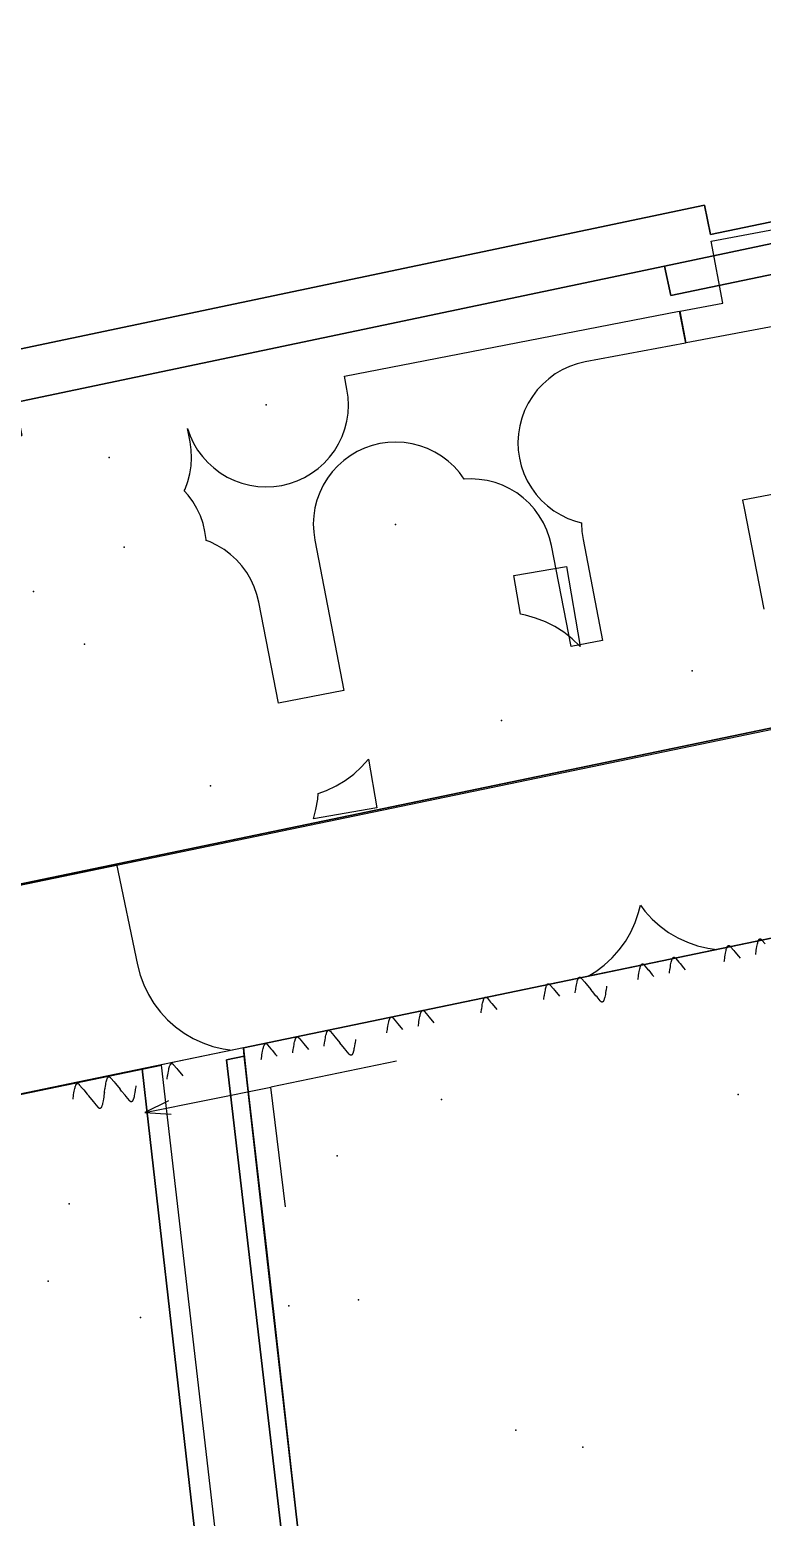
# Model space of a CAD drawing. Header units: metres. Extents: x 8858 to 9287, y -8974 to -8722.
# Drawn here: x 8986.8 to 9001.04, y -8770.59 to -8741.67 of the extents above; entities that cross this region are included whole.
import ezdxf

# ---------------------------------------------------------------- set-up
doc = ezdxf.new("R2010")
doc.units = ezdxf.units.M
for name, color, linetype in [('BENCH', 7, 'Continuous'), ('BOUNDARY', 7, 'Continuous'), ('CURB', 7, 'Continuous'), ('ELECTR_CABLE', 7, 'Continuous'), ('GRASS', 7, 'Continuous'), ('GROUND', 7, 'Continuous'), ('LOUNGER', 7, 'Continuous'), ('OVERHEAD_POWER_LINE', 7, 'Continuous'), ('ROAD', 7, 'Continuous'), ('SEWER', 7, 'Continuous'), ('SIDEWALK_PATH', 7, 'Continuous'), ('TREE', 7, 'Continuous')]:
    doc.layers.add(name, color=color, linetype=linetype)

msp = doc.modelspace()

# ---------------------------------------------------------------- linework, layer by layer
at = {"layer": 'BENCH'}
msp.add_point((9000.577, -8762.376), dxfattribs=at)
at = {"layer": 'BOUNDARY'}
msp.add_lwpolyline([(8890.214, -8867.683), (8868.224, -8766.299), (8880.504, -8765.823), (8879.83, -8758.826), (8877.441, -8748.757), (8908.505, -8741.67), (8911.147, -8753.203), (8924.867, -8752.75), (8941.254, -8750.539), (8941.928, -8753.75), (8940.375, -8754.076), (8941.082, -8757.438), (8960.582, -8753.342), (8960.71, -8753.949), (8965.826, -8752.862), (8965.701, -8752.267), (8980.239, -8749.213), (8980.36, -8749.789), (8985.458, -8748.774), (8985.326, -8748.144), (8999.917, -8745.079), (9000.038, -8745.653), (9005.117, -8744.598)], dxfattribs=at)
at = {"layer": 'CURB'}
for points in [[(8940.792, -8758.521), (8959.811, -8754.526), (8959.887, -8754.933), (8966.986, -8753.453), (8966.885, -8753.04), (8979.466, -8750.397), (8979.585, -8750.963), (8986.644, -8749.557), (8986.51, -8748.917), (8999.144, -8746.264), (8999.264, -8746.835), (9006.302, -8745.373), (9006.178, -8744.786), (9014.685, -8742.993)], [(8943.352, -8767.267), (9016.314, -8752.143)], [(8990.95, -8761.465), (9024.679, -8754.459)], [(8992.428, -8774.468), (8991.667, -8767.694), (8991.409, -8765.379), (8990.95, -8761.465)], [(8948.514, -8770.28), (8989.36, -8761.8)], [(8990.845, -8774.64), (8989.36, -8761.8)]]:
    msp.add_lwpolyline(points, dxfattribs=at)
at = {"layer": 'ELECTR_CABLE'}
for points in [[(8997.233, -8752.106), (8997.5, -8753.661), (8997.495, -8753.655), (8997.346, -8753.513), (8997.184, -8753.386), (8997.01, -8753.275), (8996.826, -8753.182), (8996.633, -8753.108), (8996.435, -8753.053), (8996.342, -8753.036), (8996.213, -8752.281)], [(8993.546, -8756.799), (8992.313, -8757.011), (8992.362, -8756.833), (8992.398, -8756.631), (8992.406, -8756.518), (8992.568, -8756.46), (8992.754, -8756.371), (8992.931, -8756.265), (8993.096, -8756.142), (8993.248, -8756.003), (8993.383, -8755.853)]]:
    msp.add_lwpolyline(points, close=True, dxfattribs=at)
for points in [[(9000.305, -8759.784), (9000.307, -8759.769), (9000.314, -8759.718), (9000.317, -8759.696), (9000.323, -8759.662), (9000.329, -8759.624), (9000.334, -8759.598), (9000.339, -8759.574), (9000.344, -8759.556), (9000.349, -8759.537), (9000.352, -8759.526), (9000.356, -8759.517), (9000.359, -8759.509), (9000.361, -8759.506), (9000.362, -8759.502), (9000.365, -8759.496), (9000.368, -8759.493), (9000.37, -8759.49), (9000.372, -8759.487), (9000.374, -8759.485), (9000.377, -8759.482), (9000.379, -8759.481), (9000.38, -8759.48), (9000.381, -8759.479), (9000.383, -8759.478), (9000.384, -8759.477), (9000.386, -8759.477), (9000.388, -8759.476), (9000.39, -8759.476), (9000.39, -8759.476), (9000.392, -8759.476), (9000.393, -8759.476), (9000.394, -8759.476), (9000.395, -8759.476), (9000.397, -8759.476), (9000.398, -8759.477), (9000.4, -8759.477), (9000.402, -8759.478), (9000.403, -8759.478), (9000.404, -8759.479), (9000.406, -8759.48), (9000.407, -8759.481), (9000.408, -8759.481), (9000.411, -8759.483), (9000.412, -8759.485), (9000.415, -8759.487), (9000.418, -8759.491), (9000.421, -8759.494), (9000.426, -8759.5), (9000.491, -8759.576), (9000.512, -8759.601), (9000.582, -8759.686), (9000.61, -8759.719)], [(9000.915, -8759.653), (9000.917, -8759.638), (9000.924, -8759.588), (9000.927, -8759.565), (9000.933, -8759.531), (9000.939, -8759.493), (9000.944, -8759.468), (9000.949, -8759.443), (9000.954, -8759.425), (9000.959, -8759.407), (9000.962, -8759.395), (9000.966, -8759.386), (9000.969, -8759.378), (9000.971, -8759.375), (9000.972, -8759.371), (9000.976, -8759.366), (9000.978, -8759.362), (9000.98, -8759.359), (9000.982, -8759.357), (9000.984, -8759.354), (9000.987, -8759.351), (9000.989, -8759.35), (9000.99, -8759.349), (9000.991, -8759.348), (9000.993, -8759.347), (9000.994, -8759.347), (9000.996, -8759.346), (9000.998, -8759.345), (9001, -8759.345), (9001, -8759.345), (9001.002, -8759.345), (9001.003, -8759.345), (9001.004, -8759.345), (9001.005, -8759.345), (9001.007, -8759.345), (9001.008, -8759.346), (9001.01, -8759.346), (9001.012, -8759.347), (9001.013, -8759.347), (9001.014, -8759.348), (9001.016, -8759.349), (9001.017, -8759.35), (9001.018, -8759.351), (9001.021, -8759.353), (9001.023, -8759.354), (9001.025, -8759.356), (9001.028, -8759.36), (9001.031, -8759.363), (9001.037, -8759.369), (9001.101, -8759.445)], [(8999.237, -8760.011), (8999.239, -8759.996), (8999.246, -8759.945), (8999.25, -8759.923), (8999.255, -8759.889), (8999.261, -8759.851), (8999.266, -8759.825), (8999.272, -8759.801), (8999.276, -8759.783), (8999.281, -8759.764), (8999.285, -8759.753), (8999.288, -8759.744), (8999.292, -8759.736), (8999.293, -8759.733), (8999.295, -8759.729), (8999.298, -8759.723), (8999.301, -8759.72), (8999.302, -8759.717), (8999.304, -8759.715), (8999.307, -8759.712), (8999.309, -8759.709), (8999.311, -8759.708), (8999.313, -8759.707), (8999.314, -8759.706), (8999.315, -8759.705), (8999.317, -8759.704), (8999.319, -8759.704), (8999.32, -8759.703), (8999.322, -8759.703), (8999.323, -8759.703), (8999.324, -8759.703), (8999.325, -8759.703), (8999.327, -8759.703), (8999.328, -8759.703), (8999.329, -8759.703), (8999.331, -8759.704), (8999.333, -8759.704), (8999.334, -8759.705), (8999.335, -8759.705), (8999.337, -8759.706), (8999.338, -8759.707), (8999.34, -8759.708), (8999.341, -8759.709), (8999.343, -8759.711), (8999.345, -8759.712), (8999.348, -8759.714), (8999.351, -8759.718), (8999.354, -8759.721), (8999.359, -8759.727), (8999.423, -8759.803), (8999.444, -8759.829), (8999.514, -8759.913), (8999.542, -8759.946)], [(8998.626, -8760.14), (8998.628, -8760.125), (8998.636, -8760.074), (8998.639, -8760.052), (8998.644, -8760.018), (8998.651, -8759.98), (8998.656, -8759.955), (8998.661, -8759.93), (8998.666, -8759.912), (8998.671, -8759.894), (8998.675, -8759.882), (8998.678, -8759.873), (8998.681, -8759.865), (8998.683, -8759.862), (8998.685, -8759.858), (8998.688, -8759.853), (8998.69, -8759.849), (8998.692, -8759.846), (8998.694, -8759.844), (8998.696, -8759.841), (8998.699, -8759.839), (8998.701, -8759.837), (8998.702, -8759.836), (8998.704, -8759.835), (8998.705, -8759.834), (8998.706, -8759.834), (8998.708, -8759.833), (8998.71, -8759.832), (8998.712, -8759.832), (8998.713, -8759.832), (8998.714, -8759.832), (8998.715, -8759.832), (8998.716, -8759.832), (8998.717, -8759.832), (8998.719, -8759.832), (8998.72, -8759.833), (8998.723, -8759.834), (8998.724, -8759.834), (8998.725, -8759.835), (8998.726, -8759.835), (8998.728, -8759.836), (8998.729, -8759.837), (8998.73, -8759.838), (8998.733, -8759.84), (8998.735, -8759.841), (8998.737, -8759.844), (8998.741, -8759.847), (8998.743, -8759.85), (8998.749, -8759.856), (8998.813, -8759.933), (8998.834, -8759.958), (8998.904, -8760.043), (8998.931, -8760.076)], [(8996.795, -8760.528), (8996.797, -8760.513), (8996.804, -8760.462), (8996.808, -8760.439), (8996.813, -8760.405), (8996.819, -8760.368), (8996.824, -8760.342), (8996.83, -8760.317), (8996.834, -8760.299), (8996.839, -8760.281), (8996.843, -8760.27), (8996.847, -8760.261), (8996.85, -8760.253), (8996.851, -8760.249), (8996.853, -8760.246), (8996.856, -8760.24), (8996.859, -8760.237), (8996.86, -8760.234), (8996.863, -8760.231), (8996.865, -8760.229), (8996.867, -8760.226), (8996.869, -8760.224), (8996.871, -8760.224), (8996.872, -8760.223), (8996.874, -8760.222), (8996.875, -8760.221), (8996.877, -8760.22), (8996.878, -8760.22), (8996.88, -8760.22), (8996.881, -8760.22), (8996.882, -8760.219), (8996.883, -8760.22), (8996.885, -8760.22), (8996.886, -8760.22), (8996.887, -8760.22), (8996.889, -8760.22), (8996.891, -8760.221), (8996.892, -8760.222), (8996.894, -8760.222), (8996.895, -8760.223), (8996.896, -8760.224), (8996.898, -8760.225), (8996.899, -8760.225), (8996.902, -8760.227), (8996.903, -8760.229), (8996.906, -8760.231), (8996.909, -8760.235), (8996.912, -8760.238), (8996.917, -8760.244), (8996.981, -8760.32), (8997.002, -8760.346), (8997.073, -8760.43), (8997.1, -8760.463)], [(8997.405, -8760.399), (8997.407, -8760.383), (8997.415, -8760.333), (8997.418, -8760.31), (8997.423, -8760.276), (8997.43, -8760.239), (8997.435, -8760.213), (8997.44, -8760.188), (8997.445, -8760.17), (8997.45, -8760.152), (8997.454, -8760.141), (8997.457, -8760.132), (8997.46, -8760.124), (8997.462, -8760.12), (8997.464, -8760.117), (8997.467, -8760.111), (8997.469, -8760.107), (8997.471, -8760.105), (8997.473, -8760.102), (8997.475, -8760.1), (8997.478, -8760.097), (8997.48, -8760.095), (8997.481, -8760.094), (8997.483, -8760.093), (8997.484, -8760.093), (8997.485, -8760.092), (8997.487, -8760.091), (8997.489, -8760.091), (8997.491, -8760.09), (8997.492, -8760.09), (8997.493, -8760.09), (8997.494, -8760.09), (8997.495, -8760.09), (8997.496, -8760.091), (8997.498, -8760.091), (8997.5, -8760.091), (8997.502, -8760.092), (8997.503, -8760.092), (8997.504, -8760.093), (8997.505, -8760.094), (8997.507, -8760.095), (8997.508, -8760.095), (8997.509, -8760.096), (8997.512, -8760.098), (8997.514, -8760.1), (8997.516, -8760.102), (8997.52, -8760.105), (8997.522, -8760.109), (8997.528, -8760.115), (8997.592, -8760.191), (8997.613, -8760.216), (8997.683, -8760.301), (8997.71, -8760.334)], [(8998.016, -8760.269), (8998.014, -8760.284), (8998.006, -8760.335), (8998.003, -8760.358), (8997.997, -8760.392), (8997.991, -8760.429), (8997.986, -8760.455), (8997.981, -8760.48), (8997.976, -8760.498), (8997.971, -8760.516), (8997.967, -8760.527), (8997.964, -8760.536), (8997.961, -8760.544), (8997.959, -8760.548), (8997.957, -8760.551), (8997.954, -8760.557), (8997.952, -8760.56), (8997.95, -8760.563), (8997.948, -8760.566), (8997.946, -8760.568), (8997.943, -8760.571), (8997.941, -8760.573), (8997.94, -8760.574), (8997.938, -8760.574), (8997.937, -8760.575), (8997.936, -8760.576), (8997.934, -8760.577), (8997.932, -8760.577), (8997.93, -8760.577), (8997.929, -8760.578), (8997.928, -8760.578), (8997.927, -8760.578), (8997.926, -8760.578), (8997.925, -8760.577), (8997.923, -8760.577), (8997.921, -8760.577), (8997.919, -8760.576), (8997.918, -8760.575), (8997.917, -8760.575), (8997.916, -8760.574), (8997.914, -8760.573), (8997.913, -8760.573), (8997.912, -8760.572), (8997.909, -8760.57), (8997.907, -8760.568), (8997.905, -8760.566), (8997.901, -8760.563), (8997.898, -8760.559), (8997.893, -8760.553), (8997.829, -8760.477), (8997.808, -8760.452), (8997.738, -8760.367), (8997.71, -8760.334)], [(8995.574, -8760.786), (8995.576, -8760.771), (8995.583, -8760.72), (8995.587, -8760.698), (8995.592, -8760.664), (8995.598, -8760.626), (8995.603, -8760.6), (8995.609, -8760.576), (8995.613, -8760.558), (8995.619, -8760.539), (8995.622, -8760.528), (8995.626, -8760.519), (8995.629, -8760.511), (8995.63, -8760.508), (8995.632, -8760.504), (8995.635, -8760.499), (8995.638, -8760.495), (8995.639, -8760.492), (8995.642, -8760.49), (8995.644, -8760.487), (8995.646, -8760.484), (8995.648, -8760.483), (8995.65, -8760.482), (8995.651, -8760.481), (8995.653, -8760.48), (8995.654, -8760.48), (8995.656, -8760.479), (8995.658, -8760.478), (8995.659, -8760.478), (8995.66, -8760.478), (8995.661, -8760.478), (8995.663, -8760.478), (8995.664, -8760.478), (8995.665, -8760.478), (8995.666, -8760.478), (8995.668, -8760.479), (8995.67, -8760.479), (8995.672, -8760.48), (8995.673, -8760.481), (8995.674, -8760.481), (8995.675, -8760.482), (8995.677, -8760.483), (8995.678, -8760.484), (8995.681, -8760.486), (8995.682, -8760.487), (8995.685, -8760.49), (8995.688, -8760.493), (8995.691, -8760.496), (8995.696, -8760.502), (8995.76, -8760.578), (8995.781, -8760.604), (8995.852, -8760.688), (8995.879, -8760.722)], [(8993.742, -8761.174), (8993.744, -8761.159), (8993.752, -8761.108), (8993.755, -8761.085), (8993.761, -8761.051), (8993.767, -8761.014), (8993.772, -8760.988), (8993.777, -8760.963), (8993.782, -8760.945), (8993.787, -8760.927), (8993.791, -8760.916), (8993.794, -8760.907), (8993.798, -8760.899), (8993.799, -8760.895), (8993.801, -8760.892), (8993.804, -8760.886), (8993.806, -8760.883), (8993.808, -8760.88), (8993.81, -8760.877), (8993.812, -8760.875), (8993.815, -8760.872), (8993.817, -8760.87), (8993.818, -8760.869), (8993.82, -8760.869), (8993.821, -8760.868), (8993.822, -8760.867), (8993.824, -8760.866), (8993.826, -8760.866), (8993.828, -8760.866), (8993.829, -8760.865), (8993.83, -8760.865), (8993.831, -8760.865), (8993.832, -8760.865), (8993.833, -8760.866), (8993.835, -8760.866), (8993.837, -8760.866), (8993.839, -8760.867), (8993.84, -8760.868), (8993.841, -8760.868), (8993.842, -8760.869), (8993.844, -8760.87), (8993.845, -8760.87), (8993.846, -8760.871), (8993.849, -8760.873), (8993.851, -8760.875), (8993.853, -8760.877), (8993.857, -8760.88), (8993.86, -8760.884), (8993.865, -8760.89), (8993.929, -8760.966), (8993.95, -8760.992), (8994.02, -8761.076), (8994.048, -8761.109)], [(8994.353, -8761.044), (8994.355, -8761.029), (8994.362, -8760.979), (8994.366, -8760.956), (8994.371, -8760.922), (8994.378, -8760.884), (8994.382, -8760.859), (8994.388, -8760.834), (8994.392, -8760.816), (8994.398, -8760.798), (8994.401, -8760.787), (8994.405, -8760.777), (8994.408, -8760.769), (8994.41, -8760.766), (8994.411, -8760.763), (8994.414, -8760.757), (8994.417, -8760.753), (8994.418, -8760.751), (8994.421, -8760.748), (8994.423, -8760.746), (8994.426, -8760.743), (8994.427, -8760.741), (8994.429, -8760.74), (8994.43, -8760.739), (8994.432, -8760.739), (8994.433, -8760.738), (8994.435, -8760.737), (8994.437, -8760.737), (8994.439, -8760.736), (8994.439, -8760.736), (8994.44, -8760.736), (8994.442, -8760.736), (8994.443, -8760.736), (8994.444, -8760.736), (8994.445, -8760.737), (8994.447, -8760.737), (8994.449, -8760.738), (8994.451, -8760.738), (8994.452, -8760.739), (8994.453, -8760.74), (8994.455, -8760.74), (8994.456, -8760.741), (8994.457, -8760.742), (8994.46, -8760.744), (8994.461, -8760.746), (8994.464, -8760.748), (8994.467, -8760.751), (8994.47, -8760.754), (8994.475, -8760.761), (8994.54, -8760.837), (8994.56, -8760.862), (8994.631, -8760.947), (8994.658, -8760.98)], [(8992.521, -8761.432), (8992.524, -8761.417), (8992.531, -8761.366), (8992.534, -8761.344), (8992.54, -8761.31), (8992.546, -8761.272), (8992.551, -8761.246), (8992.556, -8761.222), (8992.561, -8761.204), (8992.566, -8761.185), (8992.57, -8761.174), (8992.573, -8761.165), (8992.577, -8761.157), (8992.578, -8761.154), (8992.58, -8761.15), (8992.583, -8761.144), (8992.585, -8761.141), (8992.587, -8761.138), (8992.589, -8761.136), (8992.591, -8761.133), (8992.594, -8761.13), (8992.596, -8761.129), (8992.597, -8761.128), (8992.599, -8761.127), (8992.6, -8761.126), (8992.601, -8761.126), (8992.603, -8761.125), (8992.605, -8761.124), (8992.607, -8761.124), (8992.608, -8761.124), (8992.609, -8761.124), (8992.61, -8761.124), (8992.611, -8761.124), (8992.613, -8761.124), (8992.614, -8761.124), (8992.616, -8761.125), (8992.618, -8761.125), (8992.619, -8761.126), (8992.62, -8761.126), (8992.622, -8761.127), (8992.623, -8761.128), (8992.624, -8761.129), (8992.626, -8761.13), (8992.628, -8761.132), (8992.63, -8761.133), (8992.633, -8761.135), (8992.636, -8761.139), (8992.639, -8761.142), (8992.644, -8761.148), (8992.708, -8761.224), (8992.729, -8761.25), (8992.799, -8761.334), (8992.827, -8761.367)], [(8991.3, -8761.69), (8991.303, -8761.675), (8991.31, -8761.625), (8991.313, -8761.602), (8991.319, -8761.568), (8991.325, -8761.53), (8991.33, -8761.505), (8991.335, -8761.48), (8991.34, -8761.462), (8991.345, -8761.444), (8991.349, -8761.433), (8991.352, -8761.423), (8991.356, -8761.415), (8991.357, -8761.412), (8991.359, -8761.409), (8991.362, -8761.403), (8991.364, -8761.399), (8991.366, -8761.397), (8991.368, -8761.394), (8991.37, -8761.391), (8991.373, -8761.389), (8991.375, -8761.387), (8991.376, -8761.386), (8991.378, -8761.385), (8991.379, -8761.384), (8991.38, -8761.384), (8991.382, -8761.383), (8991.384, -8761.383), (8991.386, -8761.382), (8991.387, -8761.382), (8991.388, -8761.382), (8991.389, -8761.382), (8991.39, -8761.382), (8991.392, -8761.382), (8991.393, -8761.383), (8991.395, -8761.383), (8991.397, -8761.384), (8991.398, -8761.384), (8991.399, -8761.385), (8991.401, -8761.385), (8991.402, -8761.386), (8991.403, -8761.387), (8991.405, -8761.388), (8991.407, -8761.39), (8991.409, -8761.391), (8991.412, -8761.394), (8991.415, -8761.397), (8991.418, -8761.4), (8991.423, -8761.407), (8991.487, -8761.483), (8991.508, -8761.508), (8991.578, -8761.593), (8991.606, -8761.626)], [(8991.911, -8761.561), (8991.913, -8761.546), (8991.92, -8761.495), (8991.924, -8761.473), (8991.929, -8761.439), (8991.936, -8761.401), (8991.941, -8761.376), (8991.946, -8761.351), (8991.95, -8761.333), (8991.956, -8761.315), (8991.959, -8761.303), (8991.963, -8761.294), (8991.966, -8761.286), (8991.968, -8761.283), (8991.969, -8761.279), (8991.972, -8761.274), (8991.975, -8761.27), (8991.977, -8761.267), (8991.979, -8761.265), (8991.981, -8761.262), (8991.984, -8761.26), (8991.986, -8761.258), (8991.987, -8761.257), (8991.988, -8761.256), (8991.99, -8761.255), (8991.991, -8761.255), (8991.993, -8761.254), (8991.995, -8761.253), (8991.997, -8761.253), (8991.997, -8761.253), (8991.999, -8761.253), (8992, -8761.253), (8992.001, -8761.253), (8992.002, -8761.253), (8992.004, -8761.253), (8992.005, -8761.254), (8992.007, -8761.255), (8992.009, -8761.255), (8992.01, -8761.256), (8992.011, -8761.256), (8992.013, -8761.257), (8992.014, -8761.258), (8992.015, -8761.259), (8992.018, -8761.261), (8992.019, -8761.262), (8992.022, -8761.265), (8992.025, -8761.268), (8992.028, -8761.271), (8992.033, -8761.277), (8992.098, -8761.354), (8992.119, -8761.379), (8992.189, -8761.464), (8992.216, -8761.497)], [(8993.132, -8761.303), (8993.13, -8761.318), (8993.122, -8761.369), (8993.119, -8761.391), (8993.114, -8761.425), (8993.107, -8761.463), (8993.102, -8761.488), (8993.097, -8761.513), (8993.092, -8761.531), (8993.087, -8761.549), (8993.083, -8761.561), (8993.08, -8761.57), (8993.077, -8761.578), (8993.075, -8761.581), (8993.073, -8761.585), (8993.07, -8761.59), (8993.068, -8761.594), (8993.066, -8761.597), (8993.064, -8761.599), (8993.062, -8761.602), (8993.059, -8761.605), (8993.057, -8761.606), (8993.056, -8761.607), (8993.055, -8761.608), (8993.053, -8761.609), (8993.052, -8761.609), (8993.05, -8761.61), (8993.048, -8761.611), (8993.046, -8761.611), (8993.045, -8761.611), (8993.044, -8761.611), (8993.043, -8761.611), (8993.042, -8761.611), (8993.041, -8761.611), (8993.039, -8761.611), (8993.038, -8761.61), (8993.035, -8761.609), (8993.034, -8761.609), (8993.033, -8761.608), (8993.032, -8761.608), (8993.03, -8761.607), (8993.029, -8761.606), (8993.028, -8761.605), (8993.025, -8761.603), (8993.023, -8761.602), (8993.021, -8761.599), (8993.017, -8761.596), (8993.015, -8761.593), (8993.009, -8761.587), (8992.945, -8761.51), (8992.924, -8761.485), (8992.854, -8761.401), (8992.827, -8761.367)], [(8989.469, -8762.078), (8989.471, -8762.063), (8989.478, -8762.012), (8989.482, -8761.99), (8989.487, -8761.956), (8989.494, -8761.918), (8989.499, -8761.892), (8989.504, -8761.868), (8989.508, -8761.85), (8989.514, -8761.831), (8989.517, -8761.82), (8989.521, -8761.811), (8989.524, -8761.803), (8989.526, -8761.8), (8989.527, -8761.796), (8989.531, -8761.79), (8989.533, -8761.787), (8989.535, -8761.784), (8989.537, -8761.781), (8989.539, -8761.779), (8989.542, -8761.776), (8989.544, -8761.775), (8989.545, -8761.774), (8989.546, -8761.773), (8989.548, -8761.772), (8989.549, -8761.771), (8989.551, -8761.771), (8989.553, -8761.77), (8989.555, -8761.77), (8989.555, -8761.77), (8989.557, -8761.77), (8989.558, -8761.77), (8989.559, -8761.77), (8989.56, -8761.77), (8989.562, -8761.77), (8989.563, -8761.771), (8989.565, -8761.771), (8989.567, -8761.772), (8989.568, -8761.772), (8989.569, -8761.773), (8989.571, -8761.774), (8989.572, -8761.775), (8989.573, -8761.776), (8989.576, -8761.778), (8989.577, -8761.779), (8989.58, -8761.781), (8989.583, -8761.785), (8989.586, -8761.788), (8989.591, -8761.794), (8989.656, -8761.87), (8989.677, -8761.896), (8989.747, -8761.98), (8989.774, -8762.013)], [(8988.248, -8762.336), (8988.25, -8762.321), (8988.257, -8762.271), (8988.261, -8762.248), (8988.266, -8762.214), (8988.273, -8762.176), (8988.278, -8762.151), (8988.283, -8762.126), (8988.287, -8762.108), (8988.293, -8762.09), (8988.296, -8762.079), (8988.3, -8762.069), (8988.303, -8762.061), (8988.305, -8762.058), (8988.306, -8762.055), (8988.31, -8762.049), (8988.312, -8762.045), (8988.314, -8762.043), (8988.316, -8762.04), (8988.318, -8762.037), (8988.321, -8762.035), (8988.323, -8762.033), (8988.324, -8762.032), (8988.325, -8762.031), (8988.327, -8762.03), (8988.328, -8762.03), (8988.33, -8762.029), (8988.332, -8762.029), (8988.334, -8762.028), (8988.334, -8762.028), (8988.336, -8762.028), (8988.337, -8762.028), (8988.338, -8762.028), (8988.339, -8762.028), (8988.341, -8762.029), (8988.342, -8762.029), (8988.344, -8762.03), (8988.346, -8762.03), (8988.347, -8762.031), (8988.348, -8762.031), (8988.35, -8762.032), (8988.351, -8762.033), (8988.352, -8762.034), (8988.355, -8762.036), (8988.357, -8762.037), (8988.359, -8762.04), (8988.362, -8762.043), (8988.365, -8762.046), (8988.371, -8762.053), (8988.435, -8762.129), (8988.456, -8762.154), (8988.526, -8762.239), (8988.553, -8762.272)], [(8987.638, -8762.465), (8987.64, -8762.45), (8987.647, -8762.4), (8987.65, -8762.377), (8987.656, -8762.343), (8987.662, -8762.305), (8987.667, -8762.28), (8987.672, -8762.255), (8987.677, -8762.237), (8987.682, -8762.219), (8987.686, -8762.208), (8987.689, -8762.199), (8987.693, -8762.19), (8987.694, -8762.187), (8987.696, -8762.184), (8987.699, -8762.178), (8987.701, -8762.174), (8987.703, -8762.172), (8987.705, -8762.169), (8987.707, -8762.167), (8987.71, -8762.164), (8987.712, -8762.162), (8987.713, -8762.161), (8987.715, -8762.16), (8987.716, -8762.16), (8987.718, -8762.159), (8987.72, -8762.158), (8987.721, -8762.158), (8987.723, -8762.157), (8987.724, -8762.157), (8987.725, -8762.157), (8987.726, -8762.157), (8987.727, -8762.157), (8987.729, -8762.157), (8987.73, -8762.158), (8987.732, -8762.158), (8987.734, -8762.159), (8987.735, -8762.159), (8987.736, -8762.16), (8987.738, -8762.161), (8987.739, -8762.161), (8987.741, -8762.162), (8987.742, -8762.163), (8987.744, -8762.165), (8987.746, -8762.167), (8987.749, -8762.169), (8987.752, -8762.172), (8987.755, -8762.175), (8987.76, -8762.182), (8987.824, -8762.258), (8987.845, -8762.283), (8987.915, -8762.368), (8987.943, -8762.401)], [(8988.248, -8762.336), (8988.246, -8762.351), (8988.239, -8762.402), (8988.235, -8762.425), (8988.23, -8762.459), (8988.223, -8762.496), (8988.218, -8762.522), (8988.213, -8762.547), (8988.209, -8762.565), (8988.203, -8762.583), (8988.2, -8762.594), (8988.196, -8762.603), (8988.193, -8762.611), (8988.191, -8762.615), (8988.19, -8762.618), (8988.186, -8762.624), (8988.184, -8762.627), (8988.182, -8762.63), (8988.18, -8762.633), (8988.178, -8762.635), (8988.175, -8762.638), (8988.173, -8762.64), (8988.172, -8762.641), (8988.171, -8762.641), (8988.169, -8762.642), (8988.168, -8762.643), (8988.166, -8762.644), (8988.164, -8762.644), (8988.162, -8762.644), (8988.162, -8762.644), (8988.16, -8762.645), (8988.159, -8762.645), (8988.158, -8762.644), (8988.157, -8762.644), (8988.155, -8762.644), (8988.154, -8762.644), (8988.152, -8762.643), (8988.15, -8762.642), (8988.149, -8762.642), (8988.148, -8762.641), (8988.146, -8762.64), (8988.145, -8762.639), (8988.144, -8762.639), (8988.141, -8762.637), (8988.139, -8762.635), (8988.137, -8762.633), (8988.134, -8762.63), (8988.131, -8762.626), (8988.125, -8762.62), (8988.061, -8762.544), (8988.04, -8762.518), (8987.97, -8762.434), (8987.943, -8762.401)], [(8988.858, -8762.207), (8988.856, -8762.222), (8988.849, -8762.273), (8988.846, -8762.295), (8988.84, -8762.33), (8988.834, -8762.367), (8988.829, -8762.393), (8988.824, -8762.418), (8988.819, -8762.436), (8988.814, -8762.454), (8988.81, -8762.465), (8988.807, -8762.474), (8988.803, -8762.482), (8988.802, -8762.485), (8988.8, -8762.489), (8988.797, -8762.495), (8988.795, -8762.498), (8988.793, -8762.501), (8988.791, -8762.504), (8988.789, -8762.506), (8988.786, -8762.509), (8988.784, -8762.51), (8988.783, -8762.511), (8988.781, -8762.512), (8988.78, -8762.513), (8988.778, -8762.514), (8988.776, -8762.514), (8988.775, -8762.515), (8988.773, -8762.515), (8988.772, -8762.515), (8988.771, -8762.515), (8988.77, -8762.515), (8988.769, -8762.515), (8988.767, -8762.515), (8988.766, -8762.515), (8988.764, -8762.514), (8988.762, -8762.514), (8988.761, -8762.513), (8988.76, -8762.513), (8988.758, -8762.512), (8988.757, -8762.511), (8988.755, -8762.51), (8988.754, -8762.51), (8988.752, -8762.507), (8988.75, -8762.506), (8988.747, -8762.504), (8988.744, -8762.5), (8988.741, -8762.497), (8988.736, -8762.491), (8988.672, -8762.415), (8988.651, -8762.389), (8988.581, -8762.305), (8988.553, -8762.272)], [(8991.771, -8764.554), (8991.483, -8762.232)]]:
    msp.add_lwpolyline(points, dxfattribs=at)
at = {"layer": 'GRASS'}
for points in [[(8979.585, -8750.963), (8979.466, -8750.397), (8966.885, -8753.04), (8967.01, -8753.633), (8959.94, -8755.135), (8959.811, -8754.526), (8940.792, -8758.521), (8943.229, -8766.823), (8943.359, -8767.266), (9015.892, -8752.199), (9015.664, -8751.205), (9013.831, -8743.179), (9006.178, -8744.786), (9006.302, -8745.373), (8999.264, -8746.835), (8999.144, -8746.264), (8986.51, -8748.917), (8986.644, -8749.557)], [(9006.302, -8745.373), (9006.178, -8744.786), (8999.144, -8746.264), (8999.264, -8746.835)]]:
    msp.add_lwpolyline(points, close=True, dxfattribs=at)
for points in [[(9023.617, -8754.68), (8990.95, -8761.465), (8991.053, -8762.372), (8992.428, -8774.468), (8998.073, -8773.708), (8998.173, -8773.704), (8998.271, -8773.72), (8998.363, -8773.755), (8998.447, -8773.809), (8998.52, -8773.877), (8998.576, -8773.958), (8998.616, -8774.049), (8998.637, -8774.146), (9000.232, -8788.122), (9000.215, -8788.32), (9000.127, -8788.49), (8999.982, -8788.614), (8999.793, -8788.676), (8994.164, -8789.332), (9003.91, -8804.337)], [(8990.442, -8774.705), (8989.108, -8762.963), (8988.984, -8761.874), (8948.514, -8770.28), (8946.763, -8770.644)]]:
    msp.add_lwpolyline(points, dxfattribs=at)
at = {"layer": 'GROUND'}
msp.add_lwpolyline([(9014.893, -8752.406), (8944.262, -8767.078), (8943.359, -8767.266), (8943.229, -8766.823), (8940.792, -8758.521), (8959.811, -8754.526), (8966.885, -8753.04), (8979.466, -8750.397), (8986.51, -8748.917), (8999.144, -8746.264), (9006.178, -8744.786), (9013.831, -8743.179), (9015.664, -8751.205), (9015.892, -8752.199)], close=True, dxfattribs=at)
for points in [[(9003.91, -8804.337), (8994.164, -8789.332), (8999.793, -8788.676), (8999.982, -8788.614), (9000.127, -8788.49), (9000.215, -8788.32), (9000.232, -8788.122), (8998.637, -8774.146), (8998.616, -8774.049), (8998.576, -8773.958), (8998.52, -8773.877), (8998.447, -8773.809), (8998.363, -8773.755), (8998.271, -8773.72), (8998.173, -8773.704), (8998.073, -8773.708), (8992.425, -8774.446), (8991.053, -8762.372), (8990.969, -8761.626), (8990.95, -8761.465), (8991.844, -8761.28), (9023.617, -8754.68)], [(8944.489, -8771.116), (8948.514, -8770.28), (8987.911, -8762.097), (8988.984, -8761.874), (8989.108, -8762.963), (8990.442, -8774.705)]]:
    msp.add_lwpolyline(points, dxfattribs=at)
at = {"layer": 'LOUNGER'}
msp.add_point((8993.193, -8766.363), dxfattribs=at)
at = {"layer": 'OVERHEAD_POWER_LINE'}
for points in [[(8993.931, -8761.722), (8991.483, -8762.232)], [(8989.032, -8762.722), (8991.483, -8762.232)], [(8989.495, -8762.493), (8989.032, -8762.722)], [(8989.032, -8762.722), (8989.549, -8762.755)]]:
    msp.add_lwpolyline(points, dxfattribs=at)
at = {"layer": 'ROAD'}
msp.add_lwpolyline([(8967.529, -8762.245), (8988.485, -8757.892), (8988.892, -8759.85), (8988.944, -8760.05), (8989.015, -8760.243), (8989.105, -8760.429), (8989.212, -8760.605), (8989.336, -8760.769), (8989.476, -8760.921), (8989.63, -8761.058), (8989.796, -8761.179), (8989.974, -8761.284), (8990.161, -8761.37), (8990.356, -8761.438), (8990.556, -8761.486), (8990.732, -8761.511), (8987.911, -8762.097), (8966.91, -8766.459)], dxfattribs=at)
msp.add_lwpolyline([(8997.655, -8760.073), (8997.806, -8759.98), (8997.971, -8759.856), (8998.122, -8759.716), (8998.259, -8759.563), (8998.381, -8759.396), (8998.485, -8759.218), (8998.572, -8759.031), (8998.639, -8758.837), (8998.674, -8758.694), (8998.762, -8758.811), (8998.902, -8758.963), (8999.055, -8759.1), (8999.222, -8759.221), (8999.4, -8759.326), (8999.587, -8759.412), (8999.781, -8759.48), (8999.982, -8759.528), (9000.157, -8759.553)], close=True, dxfattribs=at)
at = {"layer": 'SEWER'}
for points in [[(9002.181, -8747.266), (8999.561, -8747.76), (8999.445, -8747.141), (9000.277, -8746.985), (9000.05, -8745.781), (9004.681, -8744.91)], [(9001.08, -8752.938), (9000.7, -8750.972), (9000.662, -8750.82), (9000.659, -8750.809), (9002.773, -8750.411)]]:
    msp.add_lwpolyline(points, dxfattribs=at)
msp.add_lwpolyline([(8999.43, -8747.144), (8999.55, -8747.762), (8997.596, -8748.13), (8997.443, -8748.166), (8997.295, -8748.218), (8997.152, -8748.283), (8997.017, -8748.363), (8996.89, -8748.455), (8996.772, -8748.559), (8996.666, -8748.674), (8996.571, -8748.8), (8996.489, -8748.933), (8996.42, -8749.075), (8996.366, -8749.222), (8996.326, -8749.374), (8996.301, -8749.529), (8996.292, -8749.686), (8996.298, -8749.842), (8996.32, -8749.998), (8996.356, -8750.151), (8996.408, -8750.299), (8996.473, -8750.442), (8996.553, -8750.577), (8996.645, -8750.704), (8996.749, -8750.822), (8996.864, -8750.928), (8996.989, -8751.023), (8997.123, -8751.105), (8997.264, -8751.174), (8997.412, -8751.228), (8997.529, -8751.259), (8997.529, -8751.268), (8997.536, -8751.425), (8997.558, -8751.58), (8997.938, -8753.544), (8997.323, -8753.663), (8996.943, -8751.699), (8996.906, -8751.547), (8996.854, -8751.398), (8996.787, -8751.256), (8996.707, -8751.121), (8996.614, -8750.994), (8996.51, -8750.878), (8996.394, -8750.772), (8996.268, -8750.677), (8996.134, -8750.596), (8995.992, -8750.528), (8995.845, -8750.474), (8995.693, -8750.435), (8995.537, -8750.412), (8995.381, -8750.403), (8995.248, -8750.409), (8995.246, -8750.406), (8995.153, -8750.279), (8995.048, -8750.162), (8994.932, -8750.056), (8994.807, -8749.962), (8994.672, -8749.881), (8994.531, -8749.813), (8994.383, -8749.759), (8994.231, -8749.72), (8994.076, -8749.696), (8993.919, -8749.688), (8993.762, -8749.695), (8993.607, -8749.717), (8993.454, -8749.754), (8993.306, -8749.806), (8993.164, -8749.873), (8993.029, -8749.953), (8992.902, -8750.046), (8992.785, -8750.151), (8992.679, -8750.266), (8992.585, -8750.392), (8992.504, -8750.526), (8992.436, -8750.668), (8992.382, -8750.815), (8992.343, -8750.968), (8992.319, -8751.123), (8992.311, -8751.28), (8992.318, -8751.436), (8992.34, -8751.592), (8992.906, -8754.517), (8991.633, -8754.764), (8991.253, -8752.8), (8991.215, -8752.648), (8991.163, -8752.5), (8991.097, -8752.357), (8991.017, -8752.222), (8990.924, -8752.096), (8990.819, -8751.979), (8990.703, -8751.873), (8990.578, -8751.779), (8990.443, -8751.697), (8990.302, -8751.629), (8990.227, -8751.602), (8990.226, -8751.579), (8990.204, -8751.424), (8990.166, -8751.271), (8990.114, -8751.123), (8990.048, -8750.981), (8989.968, -8750.846), (8989.875, -8750.719), (8989.802, -8750.638), (8989.818, -8750.605), (8989.872, -8750.457), (8989.91, -8750.305), (8989.934, -8750.15), (8989.943, -8749.993), (8989.936, -8749.836), (8989.914, -8749.681), (8989.864, -8749.424), (8989.914, -8749.564), (8989.98, -8749.707), (8990.06, -8749.842), (8990.153, -8749.968), (8990.258, -8750.085), (8990.373, -8750.191), (8990.499, -8750.286), (8990.633, -8750.367), (8990.775, -8750.435), (8990.922, -8750.489), (8991.075, -8750.527), (8991.23, -8750.551), (8991.387, -8750.56), (8991.543, -8750.553), (8991.699, -8750.531), (8991.851, -8750.493), (8991.999, -8750.441), (8992.142, -8750.375), (8992.277, -8750.295), (8992.403, -8750.202), (8992.52, -8750.097), (8992.626, -8749.981), (8992.721, -8749.856), (8992.802, -8749.721), (8992.87, -8749.58), (8992.924, -8749.432), (8992.962, -8749.28), (8992.986, -8749.125), (8992.995, -8748.968), (8992.988, -8748.811), (8992.966, -8748.656), (8992.917, -8748.404)], close=True, dxfattribs=at)
at = {"layer": 'SIDEWALK_PATH'}
for points in [[(9005.117, -8744.598), (9000.038, -8745.653), (8999.917, -8745.079), (8985.326, -8748.144), (8985.458, -8748.774), (8980.36, -8749.789), (8980.239, -8749.213), (8965.701, -8752.267), (8965.826, -8752.862), (8960.71, -8753.949), (8960.582, -8753.342), (8941.082, -8757.438)], [(8940.792, -8758.521), (8959.811, -8754.526), (8966.885, -8753.04), (8979.466, -8750.397), (8986.51, -8748.917), (8999.144, -8746.264), (9006.178, -8744.786)]]:
    msp.add_lwpolyline(points, dxfattribs=at)
for points in [[(8990.624, -8761.698), (8990.969, -8761.626), (8990.95, -8761.465), (8988.984, -8761.874), (8989.108, -8762.963), (8990.442, -8774.705), (8992.113, -8774.506)], [(8991.053, -8762.372), (8990.969, -8761.626), (8990.624, -8761.698), (8992.113, -8774.506), (8992.428, -8774.468)]]:
    msp.add_lwpolyline(points, close=True, dxfattribs=at)
at = {"layer": 'TREE'}
for p in [(8991.395, -8748.96), (8988.343, -8749.985), (8993.911, -8751.288), (8988.632, -8751.728), (8986.87, -8752.593), (8987.863, -8753.617), (8999.682, -8754.134), (8995.972, -8755.101), (8990.314, -8756.37), (8994.803, -8762.469), (8992.772, -8763.567), (8987.562, -8764.496), (8987.152, -8766.002), (8988.953, -8766.707), (8991.835, -8766.48), (8996.252, -8768.901), (8997.556, -8769.233)]:
    msp.add_point(p, dxfattribs=at)

doc.saveas('drawing.dxf')
